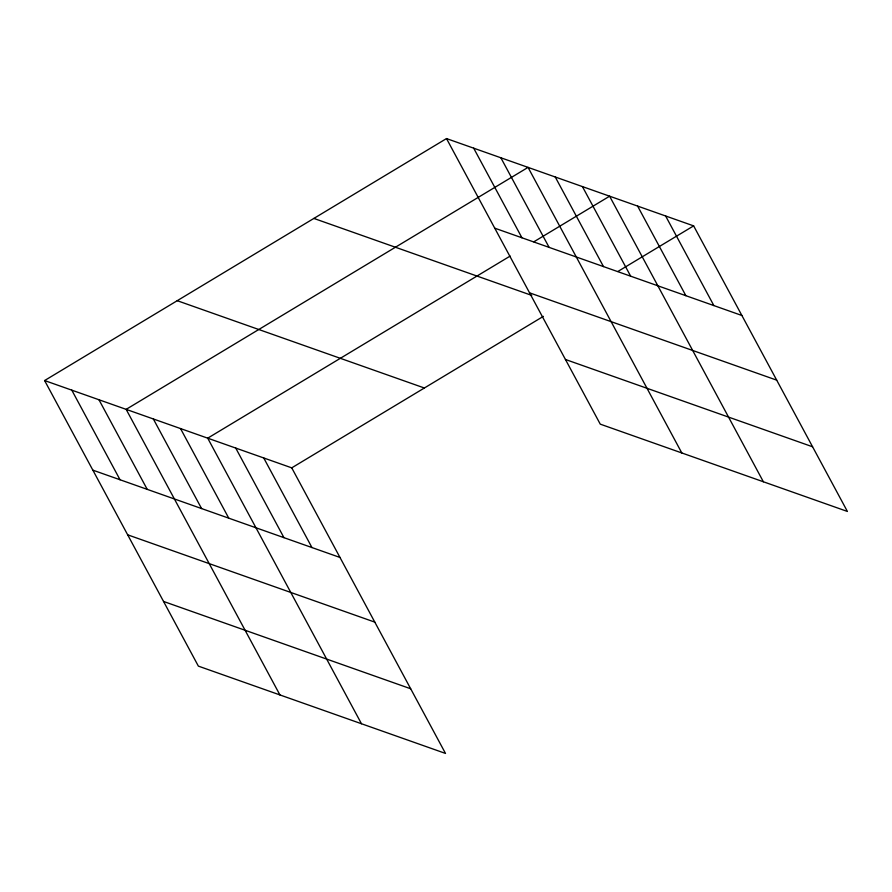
<?xml version="1.0" encoding="UTF-8"?>
<svg xmlns="http://www.w3.org/2000/svg" width="892" height="892" viewBox="0 0 892 892"><rect width="100%" height="100%" fill="white"/><g stroke="black" fill="none" stroke-linecap="round" stroke-linejoin="round"><path stroke-width="1.34" d="M44.6 380.55L291.74 467.854L445.498 753.428L198.37 666.123L44.6 380.55L446.502 138.572L693.63 225.877L847.4 511.45L600.26 424.146L446.502 138.572M510.135 256.082L207.713 438.173L361.472 723.746M533.817 241.821L609.604 196.195L763.374 481.769M291.74 467.854L543.34 316.37M617.844 271.502L693.63 225.877M494.748 228.174L741.876 315.478M529.569 292.844L776.698 380.148M313.873 218.429L531.721 295.386M565.439 359.476L812.579 446.78M177.229 300.693L424.358 387.998M92.846 470.151L339.975 557.455M127.668 534.821L374.796 622.125M163.548 601.453L410.677 688.758M665.622 215.987L713.868 305.588M637.613 206.085L685.859 295.687M582.42 186.584L630.666 276.185M555.237 176.984L603.483 266.585M681.822 452.958L528.053 167.384L126.151 409.361L279.921 694.935M500.869 157.784L549.115 247.374M473.685 148.172L521.932 237.774M263.731 457.964L311.966 547.565M235.722 448.063L283.957 537.664M180.519 428.561L228.765 518.163M153.335 418.961L201.581 508.563M98.967 399.761L147.213 489.351M71.784 390.15L120.03 479.751"/></g></svg>
